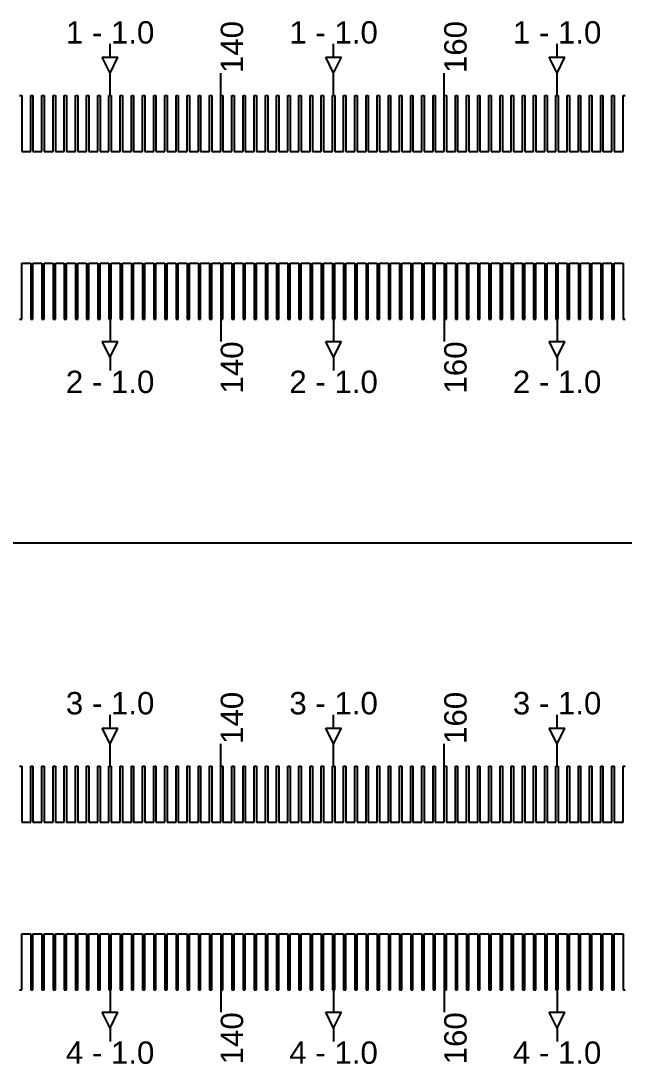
# Model space of a CAD drawing. Extents: x -119394 to 128420, y 74496 to 185496.
# Drawn here: x 12867.4 to 13137.3, y 112562.7 to 113029.2 of the extents above; entities that cross this region are included whole.
import ezdxf

# ---------------------------------------------------------------- set-up
doc = ezdxf.new("R2010")
doc.units = 13
doc.layers.add('CL - Label-1', color=120, linetype='Continuous')
doc.layers.add('CL - Label-2', color=132, linetype='Continuous')
doc.layers.add('CL - Sub-Micro', color=7, linetype='Continuous', true_color=0x47d1ff)
doc.styles.get("Standard").update_dxf_attribs({"font": 'arial.ttf'})

msp = doc.modelspace()

# ---------------------------------------------------------------- linework, layer by layer
for p, q in [((12907.29, 113012.94), (12907.29, 113018.94)), ((13007.29, 113012.94), (13007.29, 113018.94)), ((13107.29, 113012.94), (13107.29, 113018.94)), ((12907.29, 112995.86), (12907.29, 113005.86)), ((12956.79, 112995.86), (12956.79, 113005.86)), ((13007.29, 112995.86), (13007.29, 113005.86)), ((13056.79, 112995.86), (13056.79, 113005.86)), ((13107.29, 112995.86), (13107.29, 113005.86)), ((12907.29, 112895.86), (12907.29, 112885.86)), ((12956.79, 112895.86), (12956.79, 112885.86)), ((13007.29, 112895.86), (13007.29, 112885.86)), ((13056.79, 112895.86), (13056.79, 112885.86)), ((13107.29, 112895.86), (13107.29, 112885.86)), ((12907.29, 112878.79), (12907.29, 112872.79)), ((13007.29, 112878.79), (13007.29, 112872.79)), ((13107.29, 112878.79), (13107.29, 112872.79)), ((4356.79, 112795.86), (14856.79, 112795.86)), ((12907.29, 112712.94), (12907.29, 112718.94)), ((13007.29, 112712.94), (13007.29, 112718.94)), ((13107.29, 112712.94), (13107.29, 112718.94)), ((12907.29, 112695.86), (12907.29, 112705.86)), ((12956.79, 112695.86), (12956.79, 112705.86)), ((13007.29, 112695.86), (13007.29, 112705.86)), ((13056.79, 112695.86), (13056.79, 112705.86)), ((13107.29, 112695.86), (13107.29, 112705.86)), ((12907.29, 112595.86), (12907.29, 112585.86)), ((12956.79, 112595.86), (12956.79, 112585.86)), ((13007.29, 112595.86), (13007.29, 112585.86)), ((13056.79, 112595.86), (13056.79, 112585.86)), ((13107.29, 112595.86), (13107.29, 112585.86)), ((12907.29, 112578.79), (12907.29, 112572.79)), ((13007.29, 112578.79), (13007.29, 112572.79)), ((13107.29, 112578.79), (13107.29, 112572.79))]:
    msp.add_line(p, q)
at = {"layer": 'CL - Label-2'}
for p, q in [((12907.29, 113005.86), (12903.75, 113012.96)), ((12903.75, 113012.96), (12910.82, 113012.96)), ((12907.29, 113005.86), (12910.82, 113012.96)), ((13007.29, 113005.86), (13003.75, 113012.96)), ((13003.75, 113012.96), (13010.82, 113012.96)), ((13007.29, 113005.86), (13010.82, 113012.96)), ((13107.29, 113005.86), (13103.75, 113012.96)), ((13103.75, 113012.96), (13110.82, 113012.96)), ((13107.29, 113005.86), (13110.82, 113012.96)), ((12907.29, 112878.79), (12903.75, 112885.89)), ((12903.75, 112885.89), (12910.82, 112885.89)), ((12907.29, 112878.79), (12910.82, 112885.89)), ((13007.29, 112878.79), (13003.75, 112885.89)), ((13003.75, 112885.89), (13010.82, 112885.89)), ((13007.29, 112878.79), (13010.82, 112885.89)), ((13107.29, 112878.79), (13103.75, 112885.89)), ((13103.75, 112885.89), (13110.82, 112885.89)), ((13107.29, 112878.79), (13110.82, 112885.89)), ((12907.29, 112705.86), (12903.75, 112712.96)), ((12903.75, 112712.96), (12910.82, 112712.96)), ((12907.29, 112705.86), (12910.82, 112712.96)), ((13007.29, 112705.86), (13003.75, 112712.96)), ((13003.75, 112712.96), (13010.82, 112712.96)), ((13007.29, 112705.86), (13010.82, 112712.96)), ((13107.29, 112705.86), (13103.75, 112712.96)), ((13103.75, 112712.96), (13110.82, 112712.96)), ((13107.29, 112705.86), (13110.82, 112712.96)), ((12907.29, 112578.79), (12903.75, 112585.89)), ((12903.75, 112585.89), (12910.82, 112585.89)), ((12907.29, 112578.79), (12910.82, 112585.89)), ((13007.29, 112578.79), (13003.75, 112585.89)), ((13003.75, 112585.89), (13010.82, 112585.89)), ((13007.29, 112578.79), (13010.82, 112585.89)), ((13107.29, 112578.79), (13103.75, 112585.89)), ((13103.75, 112585.89), (13110.82, 112585.89)), ((13107.29, 112578.79), (13110.82, 112585.89))]:
    msp.add_line(p, q, dxfattribs=at)
at = {"layer": 'CL - Sub-Micro'}
for p, q in [((12866.79, 112995.86), (12867.79, 112995.86)), ((12867.79, 112995.86), (12867.79, 112970.86)), ((12871.79, 112970.86), (12871.79, 112995.86)), ((12871.79, 112995.86), (12872.79, 112995.86)), ((12872.79, 112995.86), (12872.79, 112970.86)), ((12876.79, 112970.86), (12876.79, 112995.86)), ((12876.79, 112995.86), (12877.79, 112995.86)), ((12877.79, 112995.86), (12877.79, 112970.86)), ((12881.79, 112970.86), (12881.79, 112995.86)), ((12881.79, 112995.86), (12882.79, 112995.86)), ((12882.79, 112995.86), (12882.79, 112970.86)), ((12886.79, 112970.86), (12886.79, 112995.86)), ((12886.79, 112995.86), (12887.79, 112995.86)), ((12887.79, 112995.86), (12887.79, 112970.86)), ((12891.79, 112970.86), (12891.79, 112995.86)), ((12891.79, 112995.86), (12892.79, 112995.86)), ((12892.79, 112995.86), (12892.79, 112970.86)), ((12896.79, 112970.86), (12896.79, 112995.86)), ((12896.79, 112995.86), (12897.79, 112995.86)), ((12897.79, 112995.86), (12897.79, 112970.86)), ((12901.79, 112970.86), (12901.79, 112995.86)), ((12901.79, 112995.86), (12902.79, 112995.86)), ((12902.79, 112995.86), (12902.79, 112970.86)), ((12906.79, 112970.86), (12906.79, 112995.86)), ((12906.79, 112995.86), (12907.79, 112995.86)), ((12907.79, 112995.86), (12907.79, 112970.86)), ((12911.79, 112970.86), (12911.79, 112995.86)), ((12911.79, 112995.86), (12912.79, 112995.86)), ((12912.79, 112995.86), (12912.79, 112970.86)), ((12916.79, 112970.86), (12916.79, 112995.86)), ((12916.79, 112995.86), (12917.79, 112995.86)), ((12917.79, 112995.86), (12917.79, 112970.86)), ((12921.79, 112970.86), (12921.79, 112995.86)), ((12921.79, 112995.86), (12922.79, 112995.86)), ((12922.79, 112995.86), (12922.79, 112970.86)), ((12926.79, 112970.86), (12926.79, 112995.86)), ((12926.79, 112995.86), (12927.79, 112995.86)), ((12927.79, 112995.86), (12927.79, 112970.86)), ((12931.79, 112970.86), (12931.79, 112995.86)), ((12931.79, 112995.86), (12932.79, 112995.86)), ((12932.79, 112995.86), (12932.79, 112970.86)), ((12936.79, 112970.86), (12936.79, 112995.86)), ((12936.79, 112995.86), (12937.79, 112995.86)), ((12937.79, 112995.86), (12937.79, 112970.86)), ((12941.79, 112970.86), (12941.79, 112995.86)), ((12941.79, 112995.86), (12942.79, 112995.86)), ((12942.79, 112995.86), (12942.79, 112970.86)), ((12946.79, 112970.86), (12946.79, 112995.86)), ((12946.79, 112995.86), (12947.79, 112995.86)), ((12947.79, 112995.86), (12947.79, 112970.86)), ((12951.79, 112970.86), (12951.79, 112995.86)), ((12951.79, 112995.86), (12952.79, 112995.86)), ((12952.79, 112995.86), (12952.79, 112970.86)), ((12956.79, 112970.86), (12956.79, 112995.86)), ((12956.79, 112995.86), (12957.79, 112995.86)), ((12957.79, 112995.86), (12957.79, 112970.86)), ((12961.79, 112970.86), (12961.79, 112995.86)), ((12961.79, 112995.86), (12962.79, 112995.86)), ((12962.79, 112995.86), (12962.79, 112970.86)), ((12966.79, 112970.86), (12966.79, 112995.86)), ((12966.79, 112995.86), (12967.79, 112995.86)), ((12967.79, 112995.86), (12967.79, 112970.86)), ((12971.79, 112970.86), (12971.79, 112995.86)), ((12971.79, 112995.86), (12972.79, 112995.86)), ((12972.79, 112995.86), (12972.79, 112970.86)), ((12976.79, 112970.86), (12976.79, 112995.86)), ((12976.79, 112995.86), (12977.79, 112995.86)), ((12977.79, 112995.86), (12977.79, 112970.86)), ((12981.79, 112970.86), (12981.79, 112995.86)), ((12981.79, 112995.86), (12982.79, 112995.86)), ((12982.79, 112995.86), (12982.79, 112970.86)), ((12986.79, 112970.86), (12986.79, 112995.86)), ((12986.79, 112995.86), (12987.79, 112995.86)), ((12987.79, 112995.86), (12987.79, 112970.86)), ((12991.79, 112970.86), (12991.79, 112995.86)), ((12991.79, 112995.86), (12992.79, 112995.86)), ((12992.79, 112995.86), (12992.79, 112970.86)), ((12996.79, 112970.86), (12996.79, 112995.86)), ((12996.79, 112995.86), (12997.79, 112995.86)), ((12997.79, 112995.86), (12997.79, 112970.86)), ((13001.79, 112970.86), (13001.79, 112995.86)), ((13001.79, 112995.86), (13002.79, 112995.86)), ((13002.79, 112995.86), (13002.79, 112970.86)), ((13006.79, 112970.86), (13006.79, 112995.86)), ((13006.79, 112995.86), (13007.79, 112995.86)), ((13007.79, 112995.86), (13007.79, 112970.86)), ((13011.79, 112970.86), (13011.79, 112995.86)), ((13011.79, 112995.86), (13012.79, 112995.86)), ((13012.79, 112995.86), (13012.79, 112970.86)), ((13016.79, 112970.86), (13016.79, 112995.86)), ((13016.79, 112995.86), (13017.79, 112995.86)), ((13017.79, 112995.86), (13017.79, 112970.86)), ((13021.79, 112970.86), (13021.79, 112995.86)), ((13021.79, 112995.86), (13022.79, 112995.86)), ((13022.79, 112995.86), (13022.79, 112970.86)), ((13026.79, 112970.86), (13026.79, 112995.86)), ((13026.79, 112995.86), (13027.79, 112995.86)), ((13027.79, 112995.86), (13027.79, 112970.86)), ((13031.79, 112970.86), (13031.79, 112995.86)), ((13031.79, 112995.86), (13032.79, 112995.86)), ((13032.79, 112995.86), (13032.79, 112970.86)), ((13036.79, 112970.86), (13036.79, 112995.86)), ((13036.79, 112995.86), (13037.79, 112995.86)), ((13037.79, 112995.86), (13037.79, 112970.86)), ((13041.79, 112970.86), (13041.79, 112995.86)), ((13041.79, 112995.86), (13042.79, 112995.86)), ((13042.79, 112995.86), (13042.79, 112970.86)), ((13046.79, 112970.86), (13046.79, 112995.86)), ((13046.79, 112995.86), (13047.79, 112995.86)), ((13047.79, 112995.86), (13047.79, 112970.86)), ((13051.79, 112970.86), (13051.79, 112995.86)), ((13051.79, 112995.86), (13052.79, 112995.86)), ((13052.79, 112995.86), (13052.79, 112970.86)), ((13056.79, 112970.86), (13056.79, 112995.86)), ((13056.79, 112995.86), (13057.79, 112995.86)), ((13057.79, 112995.86), (13057.79, 112970.86)), ((13061.79, 112970.86), (13061.79, 112995.86)), ((13061.79, 112995.86), (13062.79, 112995.86)), ((13062.79, 112995.86), (13062.79, 112970.86)), ((13066.79, 112970.86), (13066.79, 112995.86)), ((13066.79, 112995.86), (13067.79, 112995.86)), ((13067.79, 112995.86), (13067.79, 112970.86)), ((13071.79, 112970.86), (13071.79, 112995.86)), ((13071.79, 112995.86), (13072.79, 112995.86)), ((13072.79, 112995.86), (13072.79, 112970.86)), ((13076.79, 112970.86), (13076.79, 112995.86)), ((13076.79, 112995.86), (13077.79, 112995.86)), ((13077.79, 112995.86), (13077.79, 112970.86)), ((13081.79, 112970.86), (13081.79, 112995.86)), ((13081.79, 112995.86), (13082.79, 112995.86)), ((13082.79, 112995.86), (13082.79, 112970.86)), ((13086.79, 112970.86), (13086.79, 112995.86)), ((13086.79, 112995.86), (13087.79, 112995.86)), ((13087.79, 112995.86), (13087.79, 112970.86)), ((13091.79, 112970.86), (13091.79, 112995.86)), ((13091.79, 112995.86), (13092.79, 112995.86)), ((13092.79, 112995.86), (13092.79, 112970.86)), ((13096.79, 112970.86), (13096.79, 112995.86)), ((13096.79, 112995.86), (13097.79, 112995.86)), ((13097.79, 112995.86), (13097.79, 112970.86)), ((13101.79, 112970.86), (13101.79, 112995.86)), ((13101.79, 112995.86), (13102.79, 112995.86)), ((13102.79, 112995.86), (13102.79, 112970.86)), ((13106.79, 112970.86), (13106.79, 112995.86)), ((13106.79, 112995.86), (13107.79, 112995.86)), ((13107.79, 112995.86), (13107.79, 112970.86)), ((13111.79, 112970.86), (13111.79, 112995.86)), ((13111.79, 112995.86), (13112.79, 112995.86)), ((13112.79, 112995.86), (13112.79, 112970.86)), ((13116.79, 112970.86), (13116.79, 112995.86)), ((13116.79, 112995.86), (13117.79, 112995.86)), ((13117.79, 112995.86), (13117.79, 112970.86)), ((13121.79, 112970.86), (13121.79, 112995.86)), ((13121.79, 112995.86), (13122.79, 112995.86)), ((13122.79, 112995.86), (13122.79, 112970.86)), ((13126.79, 112970.86), (13126.79, 112995.86)), ((13126.79, 112995.86), (13127.79, 112995.86)), ((13127.79, 112995.86), (13127.79, 112970.86)), ((13131.79, 112970.86), (13131.79, 112995.86)), ((13131.79, 112995.86), (13132.79, 112995.86)), ((13132.79, 112995.86), (13132.79, 112970.86)), ((13136.79, 112970.86), (13136.79, 112995.86)), ((13136.79, 112995.86), (13137.79, 112995.86)), ((12867.79, 112970.86), (12871.79, 112970.86)), ((12872.79, 112970.86), (12876.79, 112970.86)), ((12877.79, 112970.86), (12881.79, 112970.86)), ((12882.79, 112970.86), (12886.79, 112970.86)), ((12887.79, 112970.86), (12891.79, 112970.86)), ((12892.79, 112970.86), (12896.79, 112970.86)), ((12897.79, 112970.86), (12901.79, 112970.86)), ((12902.79, 112970.86), (12906.79, 112970.86)), ((12907.79, 112970.86), (12911.79, 112970.86)), ((12912.79, 112970.86), (12916.79, 112970.86)), ((12917.79, 112970.86), (12921.79, 112970.86)), ((12922.79, 112970.86), (12926.79, 112970.86)), ((12927.79, 112970.86), (12931.79, 112970.86)), ((12932.79, 112970.86), (12936.79, 112970.86)), ((12937.79, 112970.86), (12941.79, 112970.86)), ((12942.79, 112970.86), (12946.79, 112970.86)), ((12947.79, 112970.86), (12951.79, 112970.86)), ((12952.79, 112970.86), (12956.79, 112970.86)), ((12957.79, 112970.86), (12961.79, 112970.86)), ((12962.79, 112970.86), (12966.79, 112970.86)), ((12967.79, 112970.86), (12971.79, 112970.86)), ((12972.79, 112970.86), (12976.79, 112970.86)), ((12977.79, 112970.86), (12981.79, 112970.86)), ((12982.79, 112970.86), (12986.79, 112970.86)), ((12987.79, 112970.86), (12991.79, 112970.86)), ((12992.79, 112970.86), (12996.79, 112970.86)), ((12997.79, 112970.86), (13001.79, 112970.86)), ((13002.79, 112970.86), (13006.79, 112970.86)), ((13007.79, 112970.86), (13011.79, 112970.86)), ((13012.79, 112970.86), (13016.79, 112970.86)), ((13017.79, 112970.86), (13021.79, 112970.86)), ((13022.79, 112970.86), (13026.79, 112970.86)), ((13027.79, 112970.86), (13031.79, 112970.86)), ((13032.79, 112970.86), (13036.79, 112970.86)), ((13037.79, 112970.86), (13041.79, 112970.86)), ((13042.79, 112970.86), (13046.79, 112970.86)), ((13047.79, 112970.86), (13051.79, 112970.86)), ((13052.79, 112970.86), (13056.79, 112970.86)), ((13057.79, 112970.86), (13061.79, 112970.86)), ((13062.79, 112970.86), (13066.79, 112970.86)), ((13067.79, 112970.86), (13071.79, 112970.86)), ((13072.79, 112970.86), (13076.79, 112970.86)), ((13077.79, 112970.86), (13081.79, 112970.86)), ((13082.79, 112970.86), (13086.79, 112970.86)), ((13087.79, 112970.86), (13091.79, 112970.86)), ((13092.79, 112970.86), (13096.79, 112970.86)), ((13097.79, 112970.86), (13101.79, 112970.86)), ((13102.79, 112970.86), (13106.79, 112970.86)), ((13107.79, 112970.86), (13111.79, 112970.86)), ((13112.79, 112970.86), (13116.79, 112970.86)), ((13117.79, 112970.86), (13121.79, 112970.86)), ((13122.79, 112970.86), (13126.79, 112970.86)), ((13127.79, 112970.86), (13131.79, 112970.86)), ((13132.79, 112970.86), (13136.79, 112970.86)), ((12867.79, 112895.86), (12867.79, 112920.86)), ((12867.79, 112920.86), (12871.79, 112920.86)), ((12871.79, 112920.86), (12871.79, 112895.86)), ((12872.79, 112895.86), (12872.79, 112920.86)), ((12872.79, 112920.86), (12876.79, 112920.86)), ((12876.79, 112920.86), (12876.79, 112895.86)), ((12877.79, 112895.86), (12877.79, 112920.86)), ((12877.79, 112920.86), (12881.79, 112920.86)), ((12881.79, 112920.86), (12881.79, 112895.86)), ((12882.79, 112895.86), (12882.79, 112920.86)), ((12882.79, 112920.86), (12886.79, 112920.86)), ((12886.79, 112920.86), (12886.79, 112895.86)), ((12887.79, 112895.86), (12887.79, 112920.86)), ((12887.79, 112920.86), (12891.79, 112920.86)), ((12891.79, 112920.86), (12891.79, 112895.86)), ((12892.79, 112895.86), (12892.79, 112920.86)), ((12892.79, 112920.86), (12896.79, 112920.86)), ((12896.79, 112920.86), (12896.79, 112895.86)), ((12897.79, 112895.86), (12897.79, 112920.86)), ((12897.79, 112920.86), (12901.79, 112920.86)), ((12901.79, 112920.86), (12901.79, 112895.86)), ((12902.79, 112895.86), (12902.79, 112920.86)), ((12902.79, 112920.86), (12906.79, 112920.86)), ((12906.79, 112920.86), (12906.79, 112895.86)), ((12907.79, 112895.86), (12907.79, 112920.86)), ((12907.79, 112920.86), (12911.79, 112920.86)), ((12911.79, 112920.86), (12911.79, 112895.86)), ((12912.79, 112895.86), (12912.79, 112920.86)), ((12912.79, 112920.86), (12916.79, 112920.86)), ((12916.79, 112920.86), (12916.79, 112895.86)), ((12917.79, 112895.86), (12917.79, 112920.86)), ((12917.79, 112920.86), (12921.79, 112920.86)), ((12921.79, 112920.86), (12921.79, 112895.86)), ((12922.79, 112895.86), (12922.79, 112920.86)), ((12922.79, 112920.86), (12926.79, 112920.86)), ((12926.79, 112920.86), (12926.79, 112895.86)), ((12927.79, 112895.86), (12927.79, 112920.86)), ((12927.79, 112920.86), (12931.79, 112920.86)), ((12931.79, 112920.86), (12931.79, 112895.86)), ((12932.79, 112895.86), (12932.79, 112920.86)), ((12932.79, 112920.86), (12936.79, 112920.86)), ((12936.79, 112920.86), (12936.79, 112895.86)), ((12937.79, 112895.86), (12937.79, 112920.86)), ((12937.79, 112920.86), (12941.79, 112920.86)), ((12941.79, 112920.86), (12941.79, 112895.86)), ((12942.79, 112895.86), (12942.79, 112920.86)), ((12942.79, 112920.86), (12946.79, 112920.86)), ((12946.79, 112920.86), (12946.79, 112895.86)), ((12947.79, 112895.86), (12947.79, 112920.86)), ((12947.79, 112920.86), (12951.79, 112920.86)), ((12951.79, 112920.86), (12951.79, 112895.86)), ((12952.79, 112895.86), (12952.79, 112920.86)), ((12952.79, 112920.86), (12956.79, 112920.86)), ((12956.79, 112920.86), (12956.79, 112895.86)), ((12957.79, 112895.86), (12957.79, 112920.86)), ((12957.79, 112920.86), (12961.79, 112920.86)), ((12961.79, 112920.86), (12961.79, 112895.86)), ((12962.79, 112895.86), (12962.79, 112920.86)), ((12962.79, 112920.86), (12966.79, 112920.86)), ((12966.79, 112920.86), (12966.79, 112895.86)), ((12967.79, 112895.86), (12967.79, 112920.86)), ((12967.79, 112920.86), (12971.79, 112920.86)), ((12971.79, 112920.86), (12971.79, 112895.86)), ((12972.79, 112895.86), (12972.79, 112920.86)), ((12972.79, 112920.86), (12976.79, 112920.86)), ((12976.79, 112920.86), (12976.79, 112895.86)), ((12977.79, 112895.86), (12977.79, 112920.86)), ((12977.79, 112920.86), (12981.79, 112920.86)), ((12981.79, 112920.86), (12981.79, 112895.86)), ((12982.79, 112895.86), (12982.79, 112920.86)), ((12982.79, 112920.86), (12986.79, 112920.86)), ((12986.79, 112920.86), (12986.79, 112895.86)), ((12987.79, 112895.86), (12987.79, 112920.86)), ((12987.79, 112920.86), (12991.79, 112920.86)), ((12991.79, 112920.86), (12991.79, 112895.86)), ((12992.79, 112895.86), (12992.79, 112920.86)), ((12992.79, 112920.86), (12996.79, 112920.86)), ((12996.79, 112920.86), (12996.79, 112895.86)), ((12997.79, 112895.86), (12997.79, 112920.86)), ((12997.79, 112920.86), (13001.79, 112920.86)), ((13001.79, 112920.86), (13001.79, 112895.86)), ((13002.79, 112895.86), (13002.79, 112920.86)), ((13002.79, 112920.86), (13006.79, 112920.86)), ((13006.79, 112920.86), (13006.79, 112895.86)), ((13007.79, 112895.86), (13007.79, 112920.86)), ((13007.79, 112920.86), (13011.79, 112920.86)), ((13011.79, 112920.86), (13011.79, 112895.86)), ((13012.79, 112895.86), (13012.79, 112920.86)), ((13012.79, 112920.86), (13016.79, 112920.86)), ((13016.79, 112920.86), (13016.79, 112895.86)), ((13017.79, 112895.86), (13017.79, 112920.86)), ((13017.79, 112920.86), (13021.79, 112920.86)), ((13021.79, 112920.86), (13021.79, 112895.86)), ((13022.79, 112895.86), (13022.79, 112920.86)), ((13022.79, 112920.86), (13026.79, 112920.86)), ((13026.79, 112920.86), (13026.79, 112895.86)), ((13027.79, 112895.86), (13027.79, 112920.86)), ((13027.79, 112920.86), (13031.79, 112920.86)), ((13031.79, 112920.86), (13031.79, 112895.86)), ((13032.79, 112895.86), (13032.79, 112920.86)), ((13032.79, 112920.86), (13036.79, 112920.86)), ((13036.79, 112920.86), (13036.79, 112895.86)), ((13037.79, 112895.86), (13037.79, 112920.86)), ((13037.79, 112920.86), (13041.79, 112920.86)), ((13041.79, 112920.86), (13041.79, 112895.86)), ((13042.79, 112895.86), (13042.79, 112920.86)), ((13042.79, 112920.86), (13046.79, 112920.86)), ((13046.79, 112920.86), (13046.79, 112895.86)), ((13047.79, 112895.86), (13047.79, 112920.86)), ((13047.79, 112920.86), (13051.79, 112920.86)), ((13051.79, 112920.86), (13051.79, 112895.86)), ((13052.79, 112895.86), (13052.79, 112920.86)), ((13052.79, 112920.86), (13056.79, 112920.86)), ((13056.79, 112920.86), (13056.79, 112895.86)), ((13057.79, 112895.86), (13057.79, 112920.86)), ((13057.79, 112920.86), (13061.79, 112920.86)), ((13061.79, 112920.86), (13061.79, 112895.86)), ((13062.79, 112895.86), (13062.79, 112920.86)), ((13062.79, 112920.86), (13066.79, 112920.86)), ((13066.79, 112920.86), (13066.79, 112895.86)), ((13067.79, 112895.86), (13067.79, 112920.86)), ((13067.79, 112920.86), (13071.79, 112920.86)), ((13071.79, 112920.86), (13071.79, 112895.86)), ((13072.79, 112895.86), (13072.79, 112920.86)), ((13072.79, 112920.86), (13076.79, 112920.86)), ((13076.79, 112920.86), (13076.79, 112895.86)), ((13077.79, 112895.86), (13077.79, 112920.86)), ((13077.79, 112920.86), (13081.79, 112920.86)), ((13081.79, 112920.86), (13081.79, 112895.86)), ((13082.79, 112895.86), (13082.79, 112920.86)), ((13082.79, 112920.86), (13086.79, 112920.86)), ((13086.79, 112920.86), (13086.79, 112895.86)), ((13087.79, 112895.86), (13087.79, 112920.86)), ((13087.79, 112920.86), (13091.79, 112920.86)), ((13091.79, 112920.86), (13091.79, 112895.86)), ((13092.79, 112895.86), (13092.79, 112920.86)), ((13092.79, 112920.86), (13096.79, 112920.86)), ((13096.79, 112920.86), (13096.79, 112895.86)), ((13097.79, 112895.86), (13097.79, 112920.86)), ((13097.79, 112920.86), (13101.79, 112920.86)), ((13101.79, 112920.86), (13101.79, 112895.86)), ((13102.79, 112895.86), (13102.79, 112920.86)), ((13102.79, 112920.86), (13106.79, 112920.86)), ((13106.79, 112920.86), (13106.79, 112895.86)), ((13107.79, 112895.86), (13107.79, 112920.86)), ((13107.79, 112920.86), (13111.79, 112920.86)), ((13111.79, 112920.86), (13111.79, 112895.86)), ((13112.79, 112895.86), (13112.79, 112920.86)), ((13112.79, 112920.86), (13116.79, 112920.86)), ((13116.79, 112920.86), (13116.79, 112895.86)), ((13117.79, 112895.86), (13117.79, 112920.86)), ((13117.79, 112920.86), (13121.79, 112920.86)), ((13121.79, 112920.86), (13121.79, 112895.86)), ((13122.79, 112895.86), (13122.79, 112920.86)), ((13122.79, 112920.86), (13126.79, 112920.86)), ((13126.79, 112920.86), (13126.79, 112895.86)), ((13127.79, 112895.86), (13127.79, 112920.86)), ((13127.79, 112920.86), (13131.79, 112920.86)), ((13131.79, 112920.86), (13131.79, 112895.86)), ((13132.79, 112895.86), (13132.79, 112920.86)), ((13132.79, 112920.86), (13136.79, 112920.86)), ((13136.79, 112920.86), (13136.79, 112895.86)), ((12866.79, 112895.86), (12867.79, 112895.86)), ((12871.79, 112895.86), (12872.79, 112895.86)), ((12876.79, 112895.86), (12877.79, 112895.86)), ((12881.79, 112895.86), (12882.79, 112895.86)), ((12886.79, 112895.86), (12887.79, 112895.86)), ((12891.79, 112895.86), (12892.79, 112895.86)), ((12896.79, 112895.86), (12897.79, 112895.86)), ((12901.79, 112895.86), (12902.79, 112895.86)), ((12906.79, 112895.86), (12907.79, 112895.86)), ((12911.79, 112895.86), (12912.79, 112895.86)), ((12916.79, 112895.86), (12917.79, 112895.86)), ((12921.79, 112895.86), (12922.79, 112895.86)), ((12926.79, 112895.86), (12927.79, 112895.86)), ((12931.79, 112895.86), (12932.79, 112895.86)), ((12936.79, 112895.86), (12937.79, 112895.86)), ((12941.79, 112895.86), (12942.79, 112895.86)), ((12946.79, 112895.86), (12947.79, 112895.86)), ((12951.79, 112895.86), (12952.79, 112895.86)), ((12956.79, 112895.86), (12957.79, 112895.86)), ((12961.79, 112895.86), (12962.79, 112895.86)), ((12966.79, 112895.86), (12967.79, 112895.86)), ((12971.79, 112895.86), (12972.79, 112895.86)), ((12976.79, 112895.86), (12977.79, 112895.86)), ((12981.79, 112895.86), (12982.79, 112895.86)), ((12986.79, 112895.86), (12987.79, 112895.86)), ((12991.79, 112895.86), (12992.79, 112895.86)), ((12996.79, 112895.86), (12997.79, 112895.86)), ((13001.79, 112895.86), (13002.79, 112895.86)), ((13006.79, 112895.86), (13007.79, 112895.86)), ((13011.79, 112895.86), (13012.79, 112895.86)), ((13016.79, 112895.86), (13017.79, 112895.86)), ((13021.79, 112895.86), (13022.79, 112895.86)), ((13026.79, 112895.86), (13027.79, 112895.86)), ((13031.79, 112895.86), (13032.79, 112895.86)), ((13036.79, 112895.86), (13037.79, 112895.86)), ((13041.79, 112895.86), (13042.79, 112895.86)), ((13046.79, 112895.86), (13047.79, 112895.86)), ((13051.79, 112895.86), (13052.79, 112895.86)), ((13056.79, 112895.86), (13057.79, 112895.86)), ((13061.79, 112895.86), (13062.79, 112895.86)), ((13066.79, 112895.86), (13067.79, 112895.86)), ((13071.79, 112895.86), (13072.79, 112895.86)), ((13076.79, 112895.86), (13077.79, 112895.86)), ((13081.79, 112895.86), (13082.79, 112895.86)), ((13086.79, 112895.86), (13087.79, 112895.86)), ((13091.79, 112895.86), (13092.79, 112895.86)), ((13096.79, 112895.86), (13097.79, 112895.86)), ((13101.79, 112895.86), (13102.79, 112895.86)), ((13106.79, 112895.86), (13107.79, 112895.86)), ((13111.79, 112895.86), (13112.79, 112895.86)), ((13116.79, 112895.86), (13117.79, 112895.86)), ((13121.79, 112895.86), (13122.79, 112895.86)), ((13126.79, 112895.86), (13127.79, 112895.86)), ((13131.79, 112895.86), (13132.79, 112895.86)), ((13136.79, 112895.86), (13137.79, 112895.86)), ((12866.79, 112695.86), (12867.79, 112695.86)), ((12867.79, 112695.86), (12867.79, 112670.86)), ((12871.79, 112670.86), (12871.79, 112695.86)), ((12871.79, 112695.86), (12872.79, 112695.86)), ((12872.79, 112695.86), (12872.79, 112670.86)), ((12876.79, 112670.86), (12876.79, 112695.86)), ((12876.79, 112695.86), (12877.79, 112695.86)), ((12877.79, 112695.86), (12877.79, 112670.86)), ((12881.79, 112670.86), (12881.79, 112695.86)), ((12881.79, 112695.86), (12882.79, 112695.86)), ((12882.79, 112695.86), (12882.79, 112670.86)), ((12886.79, 112670.86), (12886.79, 112695.86)), ((12886.79, 112695.86), (12887.79, 112695.86)), ((12887.79, 112695.86), (12887.79, 112670.86)), ((12891.79, 112670.86), (12891.79, 112695.86)), ((12891.79, 112695.86), (12892.79, 112695.86)), ((12892.79, 112695.86), (12892.79, 112670.86)), ((12896.79, 112670.86), (12896.79, 112695.86)), ((12896.79, 112695.86), (12897.79, 112695.86)), ((12897.79, 112695.86), (12897.79, 112670.86)), ((12901.79, 112670.86), (12901.79, 112695.86)), ((12901.79, 112695.86), (12902.79, 112695.86)), ((12902.79, 112695.86), (12902.79, 112670.86)), ((12906.79, 112670.86), (12906.79, 112695.86)), ((12906.79, 112695.86), (12907.79, 112695.86)), ((12907.79, 112695.86), (12907.79, 112670.86)), ((12911.79, 112670.86), (12911.79, 112695.86)), ((12911.79, 112695.86), (12912.79, 112695.86)), ((12912.79, 112695.86), (12912.79, 112670.86)), ((12916.79, 112670.86), (12916.79, 112695.86)), ((12916.79, 112695.86), (12917.79, 112695.86)), ((12917.79, 112695.86), (12917.79, 112670.86)), ((12921.79, 112670.86), (12921.79, 112695.86)), ((12921.79, 112695.86), (12922.79, 112695.86)), ((12922.79, 112695.86), (12922.79, 112670.86)), ((12926.79, 112670.86), (12926.79, 112695.86)), ((12926.79, 112695.86), (12927.79, 112695.86)), ((12927.79, 112695.86), (12927.79, 112670.86)), ((12931.79, 112670.86), (12931.79, 112695.86)), ((12931.79, 112695.86), (12932.79, 112695.86)), ((12932.79, 112695.86), (12932.79, 112670.86)), ((12936.79, 112670.86), (12936.79, 112695.86)), ((12936.79, 112695.86), (12937.79, 112695.86)), ((12937.79, 112695.86), (12937.79, 112670.86)), ((12941.79, 112670.86), (12941.79, 112695.86)), ((12941.79, 112695.86), (12942.79, 112695.86)), ((12942.79, 112695.86), (12942.79, 112670.86)), ((12946.79, 112670.86), (12946.79, 112695.86)), ((12946.79, 112695.86), (12947.79, 112695.86)), ((12947.79, 112695.86), (12947.79, 112670.86)), ((12951.79, 112670.86), (12951.79, 112695.86)), ((12951.79, 112695.86), (12952.79, 112695.86)), ((12952.79, 112695.86), (12952.79, 112670.86)), ((12956.79, 112670.86), (12956.79, 112695.86)), ((12956.79, 112695.86), (12957.79, 112695.86)), ((12957.79, 112695.86), (12957.79, 112670.86)), ((12961.79, 112670.86), (12961.79, 112695.86)), ((12961.79, 112695.86), (12962.79, 112695.86)), ((12962.79, 112695.86), (12962.79, 112670.86)), ((12966.79, 112670.86), (12966.79, 112695.86)), ((12966.79, 112695.86), (12967.79, 112695.86)), ((12967.79, 112695.86), (12967.79, 112670.86)), ((12971.79, 112670.86), (12971.79, 112695.86)), ((12971.79, 112695.86), (12972.79, 112695.86)), ((12972.79, 112695.86), (12972.79, 112670.86)), ((12976.79, 112670.86), (12976.79, 112695.86)), ((12976.79, 112695.86), (12977.79, 112695.86)), ((12977.79, 112695.86), (12977.79, 112670.86)), ((12981.79, 112670.86), (12981.79, 112695.86)), ((12981.79, 112695.86), (12982.79, 112695.86)), ((12982.79, 112695.86), (12982.79, 112670.86)), ((12986.79, 112670.86), (12986.79, 112695.86)), ((12986.79, 112695.86), (12987.79, 112695.86)), ((12987.79, 112695.86), (12987.79, 112670.86)), ((12991.79, 112670.86), (12991.79, 112695.86)), ((12991.79, 112695.86), (12992.79, 112695.86)), ((12992.79, 112695.86), (12992.79, 112670.86)), ((12996.79, 112670.86), (12996.79, 112695.86)), ((12996.79, 112695.86), (12997.79, 112695.86)), ((12997.79, 112695.86), (12997.79, 112670.86)), ((13001.79, 112670.86), (13001.79, 112695.86)), ((13001.79, 112695.86), (13002.79, 112695.86)), ((13002.79, 112695.86), (13002.79, 112670.86)), ((13006.79, 112670.86), (13006.79, 112695.86)), ((13006.79, 112695.86), (13007.79, 112695.86)), ((13007.79, 112695.86), (13007.79, 112670.86)), ((13011.79, 112670.86), (13011.79, 112695.86)), ((13011.79, 112695.86), (13012.79, 112695.86)), ((13012.79, 112695.86), (13012.79, 112670.86)), ((13016.79, 112670.86), (13016.79, 112695.86)), ((13016.79, 112695.86), (13017.79, 112695.86)), ((13017.79, 112695.86), (13017.79, 112670.86)), ((13021.79, 112670.86), (13021.79, 112695.86)), ((13021.79, 112695.86), (13022.79, 112695.86)), ((13022.79, 112695.86), (13022.79, 112670.86)), ((13026.79, 112670.86), (13026.79, 112695.86)), ((13026.79, 112695.86), (13027.79, 112695.86)), ((13027.79, 112695.86), (13027.79, 112670.86)), ((13031.79, 112670.86), (13031.79, 112695.86)), ((13031.79, 112695.86), (13032.79, 112695.86)), ((13032.79, 112695.86), (13032.79, 112670.86)), ((13036.79, 112670.86), (13036.79, 112695.86)), ((13036.79, 112695.86), (13037.79, 112695.86)), ((13037.79, 112695.86), (13037.79, 112670.86)), ((13041.79, 112670.86), (13041.79, 112695.86)), ((13041.79, 112695.86), (13042.79, 112695.86)), ((13042.79, 112695.86), (13042.79, 112670.86)), ((13046.79, 112670.86), (13046.79, 112695.86)), ((13046.79, 112695.86), (13047.79, 112695.86)), ((13047.79, 112695.86), (13047.79, 112670.86)), ((13051.79, 112670.86), (13051.79, 112695.86)), ((13051.79, 112695.86), (13052.79, 112695.86)), ((13052.79, 112695.86), (13052.79, 112670.86)), ((13056.79, 112670.86), (13056.79, 112695.86)), ((13056.79, 112695.86), (13057.79, 112695.86)), ((13057.79, 112695.86), (13057.79, 112670.86)), ((13061.79, 112670.86), (13061.79, 112695.86)), ((13061.79, 112695.86), (13062.79, 112695.86)), ((13062.79, 112695.86), (13062.79, 112670.86)), ((13066.79, 112670.86), (13066.79, 112695.86)), ((13066.79, 112695.86), (13067.79, 112695.86)), ((13067.79, 112695.86), (13067.79, 112670.86)), ((13071.79, 112670.86), (13071.79, 112695.86)), ((13071.79, 112695.86), (13072.79, 112695.86)), ((13072.79, 112695.86), (13072.79, 112670.86)), ((13076.79, 112670.86), (13076.79, 112695.86)), ((13076.79, 112695.86), (13077.79, 112695.86)), ((13077.79, 112695.86), (13077.79, 112670.86)), ((13081.79, 112670.86), (13081.79, 112695.86)), ((13081.79, 112695.86), (13082.79, 112695.86)), ((13082.79, 112695.86), (13082.79, 112670.86)), ((13086.79, 112670.86), (13086.79, 112695.86)), ((13086.79, 112695.86), (13087.79, 112695.86)), ((13087.79, 112695.86), (13087.79, 112670.86)), ((13091.79, 112670.86), (13091.79, 112695.86)), ((13091.79, 112695.86), (13092.79, 112695.86)), ((13092.79, 112695.86), (13092.79, 112670.86)), ((13096.79, 112670.86), (13096.79, 112695.86)), ((13096.79, 112695.86), (13097.79, 112695.86)), ((13097.79, 112695.86), (13097.79, 112670.86)), ((13101.79, 112670.86), (13101.79, 112695.86)), ((13101.79, 112695.86), (13102.79, 112695.86)), ((13102.79, 112695.86), (13102.79, 112670.86)), ((13106.79, 112670.86), (13106.79, 112695.86)), ((13106.79, 112695.86), (13107.79, 112695.86)), ((13107.79, 112695.86), (13107.79, 112670.86)), ((13111.79, 112670.86), (13111.79, 112695.86)), ((13111.79, 112695.86), (13112.79, 112695.86)), ((13112.79, 112695.86), (13112.79, 112670.86)), ((13116.79, 112670.86), (13116.79, 112695.86)), ((13116.79, 112695.86), (13117.79, 112695.86)), ((13117.79, 112695.86), (13117.79, 112670.86)), ((13121.79, 112670.86), (13121.79, 112695.86)), ((13121.79, 112695.86), (13122.79, 112695.86)), ((13122.79, 112695.86), (13122.79, 112670.86)), ((13126.79, 112670.86), (13126.79, 112695.86)), ((13126.79, 112695.86), (13127.79, 112695.86)), ((13127.79, 112695.86), (13127.79, 112670.86)), ((13131.79, 112670.86), (13131.79, 112695.86)), ((13131.79, 112695.86), (13132.79, 112695.86)), ((13132.79, 112695.86), (13132.79, 112670.86)), ((13136.79, 112670.86), (13136.79, 112695.86)), ((13136.79, 112695.86), (13137.79, 112695.86)), ((12867.79, 112670.86), (12871.79, 112670.86)), ((12872.79, 112670.86), (12876.79, 112670.86)), ((12877.79, 112670.86), (12881.79, 112670.86)), ((12882.79, 112670.86), (12886.79, 112670.86)), ((12887.79, 112670.86), (12891.79, 112670.86)), ((12892.79, 112670.86), (12896.79, 112670.86)), ((12897.79, 112670.86), (12901.79, 112670.86)), ((12902.79, 112670.86), (12906.79, 112670.86)), ((12907.79, 112670.86), (12911.79, 112670.86)), ((12912.79, 112670.86), (12916.79, 112670.86)), ((12917.79, 112670.86), (12921.79, 112670.86)), ((12922.79, 112670.86), (12926.79, 112670.86)), ((12927.79, 112670.86), (12931.79, 112670.86)), ((12932.79, 112670.86), (12936.79, 112670.86)), ((12937.79, 112670.86), (12941.79, 112670.86)), ((12942.79, 112670.86), (12946.79, 112670.86)), ((12947.79, 112670.86), (12951.79, 112670.86)), ((12952.79, 112670.86), (12956.79, 112670.86)), ((12957.79, 112670.86), (12961.79, 112670.86)), ((12962.79, 112670.86), (12966.79, 112670.86)), ((12967.79, 112670.86), (12971.79, 112670.86)), ((12972.79, 112670.86), (12976.79, 112670.86)), ((12977.79, 112670.86), (12981.79, 112670.86)), ((12982.79, 112670.86), (12986.79, 112670.86)), ((12987.79, 112670.86), (12991.79, 112670.86)), ((12992.79, 112670.86), (12996.79, 112670.86)), ((12997.79, 112670.86), (13001.79, 112670.86)), ((13002.79, 112670.86), (13006.79, 112670.86)), ((13007.79, 112670.86), (13011.79, 112670.86)), ((13012.79, 112670.86), (13016.79, 112670.86)), ((13017.79, 112670.86), (13021.79, 112670.86)), ((13022.79, 112670.86), (13026.79, 112670.86)), ((13027.79, 112670.86), (13031.79, 112670.86)), ((13032.79, 112670.86), (13036.79, 112670.86)), ((13037.79, 112670.86), (13041.79, 112670.86)), ((13042.79, 112670.86), (13046.79, 112670.86)), ((13047.79, 112670.86), (13051.79, 112670.86)), ((13052.79, 112670.86), (13056.79, 112670.86)), ((13057.79, 112670.86), (13061.79, 112670.86)), ((13062.79, 112670.86), (13066.79, 112670.86)), ((13067.79, 112670.86), (13071.79, 112670.86)), ((13072.79, 112670.86), (13076.79, 112670.86)), ((13077.79, 112670.86), (13081.79, 112670.86)), ((13082.79, 112670.86), (13086.79, 112670.86)), ((13087.79, 112670.86), (13091.79, 112670.86)), ((13092.79, 112670.86), (13096.79, 112670.86)), ((13097.79, 112670.86), (13101.79, 112670.86)), ((13102.79, 112670.86), (13106.79, 112670.86)), ((13107.79, 112670.86), (13111.79, 112670.86)), ((13112.79, 112670.86), (13116.79, 112670.86)), ((13117.79, 112670.86), (13121.79, 112670.86)), ((13122.79, 112670.86), (13126.79, 112670.86)), ((13127.79, 112670.86), (13131.79, 112670.86)), ((13132.79, 112670.86), (13136.79, 112670.86)), ((12867.79, 112595.86), (12867.79, 112620.86)), ((12867.79, 112620.86), (12871.79, 112620.86)), ((12871.79, 112620.86), (12871.79, 112595.86)), ((12872.79, 112595.86), (12872.79, 112620.86)), ((12872.79, 112620.86), (12876.79, 112620.86)), ((12876.79, 112620.86), (12876.79, 112595.86)), ((12877.79, 112595.86), (12877.79, 112620.86)), ((12877.79, 112620.86), (12881.79, 112620.86)), ((12881.79, 112620.86), (12881.79, 112595.86)), ((12882.79, 112595.86), (12882.79, 112620.86)), ((12882.79, 112620.86), (12886.79, 112620.86)), ((12886.79, 112620.86), (12886.79, 112595.86)), ((12887.79, 112595.86), (12887.79, 112620.86)), ((12887.79, 112620.86), (12891.79, 112620.86)), ((12891.79, 112620.86), (12891.79, 112595.86)), ((12892.79, 112595.86), (12892.79, 112620.86)), ((12892.79, 112620.86), (12896.79, 112620.86)), ((12896.79, 112620.86), (12896.79, 112595.86)), ((12897.79, 112595.86), (12897.79, 112620.86)), ((12897.79, 112620.86), (12901.79, 112620.86)), ((12901.79, 112620.86), (12901.79, 112595.86)), ((12902.79, 112595.86), (12902.79, 112620.86)), ((12902.79, 112620.86), (12906.79, 112620.86)), ((12906.79, 112620.86), (12906.79, 112595.86)), ((12907.79, 112595.86), (12907.79, 112620.86)), ((12907.79, 112620.86), (12911.79, 112620.86)), ((12911.79, 112620.86), (12911.79, 112595.86)), ((12912.79, 112595.86), (12912.79, 112620.86)), ((12912.79, 112620.86), (12916.79, 112620.86)), ((12916.79, 112620.86), (12916.79, 112595.86)), ((12917.79, 112595.86), (12917.79, 112620.86)), ((12917.79, 112620.86), (12921.79, 112620.86)), ((12921.79, 112620.86), (12921.79, 112595.86)), ((12922.79, 112595.86), (12922.79, 112620.86)), ((12922.79, 112620.86), (12926.79, 112620.86)), ((12926.79, 112620.86), (12926.79, 112595.86)), ((12927.79, 112595.86), (12927.79, 112620.86)), ((12927.79, 112620.86), (12931.79, 112620.86)), ((12931.79, 112620.86), (12931.79, 112595.86)), ((12932.79, 112595.86), (12932.79, 112620.86)), ((12932.79, 112620.86), (12936.79, 112620.86)), ((12936.79, 112620.86), (12936.79, 112595.86)), ((12937.79, 112595.86), (12937.79, 112620.86)), ((12937.79, 112620.86), (12941.79, 112620.86)), ((12941.79, 112620.86), (12941.79, 112595.86)), ((12942.79, 112595.86), (12942.79, 112620.86)), ((12942.79, 112620.86), (12946.79, 112620.86)), ((12946.79, 112620.86), (12946.79, 112595.86)), ((12947.79, 112595.86), (12947.79, 112620.86)), ((12947.79, 112620.86), (12951.79, 112620.86)), ((12951.79, 112620.86), (12951.79, 112595.86)), ((12952.79, 112595.86), (12952.79, 112620.86)), ((12952.79, 112620.86), (12956.79, 112620.86)), ((12956.79, 112620.86), (12956.79, 112595.86)), ((12957.79, 112595.86), (12957.79, 112620.86)), ((12957.79, 112620.86), (12961.79, 112620.86)), ((12961.79, 112620.86), (12961.79, 112595.86)), ((12962.79, 112595.86), (12962.79, 112620.86)), ((12962.79, 112620.86), (12966.79, 112620.86)), ((12966.79, 112620.86), (12966.79, 112595.86)), ((12967.79, 112595.86), (12967.79, 112620.86)), ((12967.79, 112620.86), (12971.79, 112620.86)), ((12971.79, 112620.86), (12971.79, 112595.86)), ((12972.79, 112595.86), (12972.79, 112620.86)), ((12972.79, 112620.86), (12976.79, 112620.86)), ((12976.79, 112620.86), (12976.79, 112595.86)), ((12977.79, 112595.86), (12977.79, 112620.86)), ((12977.79, 112620.86), (12981.79, 112620.86)), ((12981.79, 112620.86), (12981.79, 112595.86)), ((12982.79, 112595.86), (12982.79, 112620.86)), ((12982.79, 112620.86), (12986.79, 112620.86)), ((12986.79, 112620.86), (12986.79, 112595.86)), ((12987.79, 112595.86), (12987.79, 112620.86)), ((12987.79, 112620.86), (12991.79, 112620.86)), ((12991.79, 112620.86), (12991.79, 112595.86)), ((12992.79, 112595.86), (12992.79, 112620.86)), ((12992.79, 112620.86), (12996.79, 112620.86)), ((12996.79, 112620.86), (12996.79, 112595.86)), ((12997.79, 112595.86), (12997.79, 112620.86)), ((12997.79, 112620.86), (13001.79, 112620.86)), ((13001.79, 112620.86), (13001.79, 112595.86)), ((13002.79, 112595.86), (13002.79, 112620.86)), ((13002.79, 112620.86), (13006.79, 112620.86)), ((13006.79, 112620.86), (13006.79, 112595.86)), ((13007.79, 112595.86), (13007.79, 112620.86)), ((13007.79, 112620.86), (13011.79, 112620.86)), ((13011.79, 112620.86), (13011.79, 112595.86)), ((13012.79, 112595.86), (13012.79, 112620.86)), ((13012.79, 112620.86), (13016.79, 112620.86)), ((13016.79, 112620.86), (13016.79, 112595.86)), ((13017.79, 112595.86), (13017.79, 112620.86)), ((13017.79, 112620.86), (13021.79, 112620.86)), ((13021.79, 112620.86), (13021.79, 112595.86)), ((13022.79, 112595.86), (13022.79, 112620.86)), ((13022.79, 112620.86), (13026.79, 112620.86)), ((13026.79, 112620.86), (13026.79, 112595.86)), ((13027.79, 112595.86), (13027.79, 112620.86)), ((13027.79, 112620.86), (13031.79, 112620.86)), ((13031.79, 112620.86), (13031.79, 112595.86)), ((13032.79, 112595.86), (13032.79, 112620.86)), ((13032.79, 112620.86), (13036.79, 112620.86)), ((13036.79, 112620.86), (13036.79, 112595.86)), ((13037.79, 112595.86), (13037.79, 112620.86)), ((13037.79, 112620.86), (13041.79, 112620.86)), ((13041.79, 112620.86), (13041.79, 112595.86)), ((13042.79, 112595.86), (13042.79, 112620.86)), ((13042.79, 112620.86), (13046.79, 112620.86)), ((13046.79, 112620.86), (13046.79, 112595.86)), ((13047.79, 112595.86), (13047.79, 112620.86)), ((13047.79, 112620.86), (13051.79, 112620.86)), ((13051.79, 112620.86), (13051.79, 112595.86)), ((13052.79, 112595.86), (13052.79, 112620.86)), ((13052.79, 112620.86), (13056.79, 112620.86)), ((13056.79, 112620.86), (13056.79, 112595.86)), ((13057.79, 112595.86), (13057.79, 112620.86)), ((13057.79, 112620.86), (13061.79, 112620.86)), ((13061.79, 112620.86), (13061.79, 112595.86)), ((13062.79, 112595.86), (13062.79, 112620.86)), ((13062.79, 112620.86), (13066.79, 112620.86)), ((13066.79, 112620.86), (13066.79, 112595.86)), ((13067.79, 112595.86), (13067.79, 112620.86)), ((13067.79, 112620.86), (13071.79, 112620.86)), ((13071.79, 112620.86), (13071.79, 112595.86)), ((13072.79, 112595.86), (13072.79, 112620.86)), ((13072.79, 112620.86), (13076.79, 112620.86)), ((13076.79, 112620.86), (13076.79, 112595.86)), ((13077.79, 112595.86), (13077.79, 112620.86)), ((13077.79, 112620.86), (13081.79, 112620.86)), ((13081.79, 112620.86), (13081.79, 112595.86)), ((13082.79, 112595.86), (13082.79, 112620.86)), ((13082.79, 112620.86), (13086.79, 112620.86)), ((13086.79, 112620.86), (13086.79, 112595.86)), ((13087.79, 112595.86), (13087.79, 112620.86)), ((13087.79, 112620.86), (13091.79, 112620.86)), ((13091.79, 112620.86), (13091.79, 112595.86)), ((13092.79, 112595.86), (13092.79, 112620.86)), ((13092.79, 112620.86), (13096.79, 112620.86)), ((13096.79, 112620.86), (13096.79, 112595.86)), ((13097.79, 112595.86), (13097.79, 112620.86)), ((13097.79, 112620.86), (13101.79, 112620.86)), ((13101.79, 112620.86), (13101.79, 112595.86)), ((13102.79, 112595.86), (13102.79, 112620.86)), ((13102.79, 112620.86), (13106.79, 112620.86)), ((13106.79, 112620.86), (13106.79, 112595.86)), ((13107.79, 112595.86), (13107.79, 112620.86)), ((13107.79, 112620.86), (13111.79, 112620.86)), ((13111.79, 112620.86), (13111.79, 112595.86)), ((13112.79, 112595.86), (13112.79, 112620.86)), ((13112.79, 112620.86), (13116.79, 112620.86)), ((13116.79, 112620.86), (13116.79, 112595.86)), ((13117.79, 112595.86), (13117.79, 112620.86)), ((13117.79, 112620.86), (13121.79, 112620.86)), ((13121.79, 112620.86), (13121.79, 112595.86)), ((13122.79, 112595.86), (13122.79, 112620.86)), ((13122.79, 112620.86), (13126.79, 112620.86)), ((13126.79, 112620.86), (13126.79, 112595.86)), ((13127.79, 112595.86), (13127.79, 112620.86)), ((13127.79, 112620.86), (13131.79, 112620.86)), ((13131.79, 112620.86), (13131.79, 112595.86)), ((13132.79, 112595.86), (13132.79, 112620.86)), ((13132.79, 112620.86), (13136.79, 112620.86)), ((13136.79, 112620.86), (13136.79, 112595.86)), ((12866.79, 112595.86), (12867.79, 112595.86)), ((12871.79, 112595.86), (12872.79, 112595.86)), ((12876.79, 112595.86), (12877.79, 112595.86)), ((12881.79, 112595.86), (12882.79, 112595.86)), ((12886.79, 112595.86), (12887.79, 112595.86)), ((12891.79, 112595.86), (12892.79, 112595.86)), ((12896.79, 112595.86), (12897.79, 112595.86)), ((12901.79, 112595.86), (12902.79, 112595.86)), ((12906.79, 112595.86), (12907.79, 112595.86)), ((12911.79, 112595.86), (12912.79, 112595.86)), ((12916.79, 112595.86), (12917.79, 112595.86)), ((12921.79, 112595.86), (12922.79, 112595.86)), ((12926.79, 112595.86), (12927.79, 112595.86)), ((12931.79, 112595.86), (12932.79, 112595.86)), ((12936.79, 112595.86), (12937.79, 112595.86)), ((12941.79, 112595.86), (12942.79, 112595.86)), ((12946.79, 112595.86), (12947.79, 112595.86)), ((12951.79, 112595.86), (12952.79, 112595.86)), ((12956.79, 112595.86), (12957.79, 112595.86)), ((12961.79, 112595.86), (12962.79, 112595.86)), ((12966.79, 112595.86), (12967.79, 112595.86)), ((12971.79, 112595.86), (12972.79, 112595.86)), ((12976.79, 112595.86), (12977.79, 112595.86)), ((12981.79, 112595.86), (12982.79, 112595.86)), ((12986.79, 112595.86), (12987.79, 112595.86)), ((12991.79, 112595.86), (12992.79, 112595.86)), ((12996.79, 112595.86), (12997.79, 112595.86)), ((13001.79, 112595.86), (13002.79, 112595.86)), ((13006.79, 112595.86), (13007.79, 112595.86)), ((13011.79, 112595.86), (13012.79, 112595.86)), ((13016.79, 112595.86), (13017.79, 112595.86)), ((13021.79, 112595.86), (13022.79, 112595.86)), ((13026.79, 112595.86), (13027.79, 112595.86)), ((13031.79, 112595.86), (13032.79, 112595.86)), ((13036.79, 112595.86), (13037.79, 112595.86)), ((13041.79, 112595.86), (13042.79, 112595.86)), ((13046.79, 112595.86), (13047.79, 112595.86)), ((13051.79, 112595.86), (13052.79, 112595.86)), ((13056.79, 112595.86), (13057.79, 112595.86)), ((13061.79, 112595.86), (13062.79, 112595.86)), ((13066.79, 112595.86), (13067.79, 112595.86)), ((13071.79, 112595.86), (13072.79, 112595.86)), ((13076.79, 112595.86), (13077.79, 112595.86)), ((13081.79, 112595.86), (13082.79, 112595.86)), ((13086.79, 112595.86), (13087.79, 112595.86)), ((13091.79, 112595.86), (13092.79, 112595.86)), ((13096.79, 112595.86), (13097.79, 112595.86)), ((13101.79, 112595.86), (13102.79, 112595.86)), ((13106.79, 112595.86), (13107.79, 112595.86)), ((13111.79, 112595.86), (13112.79, 112595.86)), ((13116.79, 112595.86), (13117.79, 112595.86)), ((13121.79, 112595.86), (13122.79, 112595.86)), ((13126.79, 112595.86), (13127.79, 112595.86)), ((13131.79, 112595.86), (13132.79, 112595.86)), ((13136.79, 112595.86), (13137.79, 112595.86))]:
    msp.add_line(p, q, dxfattribs=at)

# ---------------------------------------------------------------- texts
at = {"layer": 'CL - Label-1', "char_height": 10, "rotation": 90}
for s, insert, attachment_point in [('140', (12956.79, 113005.86), 1), ('160', (13056.79, 113005.86), 1), ('140', (12956.79, 112885.86), 3), ('160', (13056.79, 112885.86), 3), ('140', (12956.79, 112705.86), 1), ('160', (13056.79, 112705.86), 1), ('140', (12956.79, 112585.86), 3), ('160', (13056.79, 112585.86), 3)]:
    msp.add_mtext_dynamic_manual_height_columns(s, width=21.565, gutter_width=12.5, heights=[8.55], dxfattribs=dict(at, insert=insert, attachment_point=attachment_point))
at = {"layer": 'CL - Label-2', "char_height": 10}
for s, insert, attachment_point in [('1 - 1.0', (12907.29, 113018.94), 8), ('1 - 1.0', (13007.29, 113018.94), 8), ('1 - 1.0', (13107.29, 113018.94), 8), ('2 - 1.0', (12907.29, 112872.79), 2), ('2 - 1.0', (13007.29, 112872.79), 2), ('2 - 1.0', (13107.29, 112872.79), 2), ('3 - 1.0', (12907.29, 112718.94), 8), ('3 - 1.0', (13007.29, 112718.94), 8), ('3 - 1.0', (13107.29, 112718.94), 8), ('4 - 1.0', (12907.29, 112572.79), 2), ('4 - 1.0', (13007.29, 112572.79), 2), ('4 - 1.0', (13107.29, 112572.79), 2)]:
    msp.add_mtext_dynamic_manual_height_columns(s, width=52.3045, gutter_width=12.5, heights=[18.11], dxfattribs=dict(at, insert=insert, attachment_point=attachment_point))

doc.saveas('drawing.dxf')
